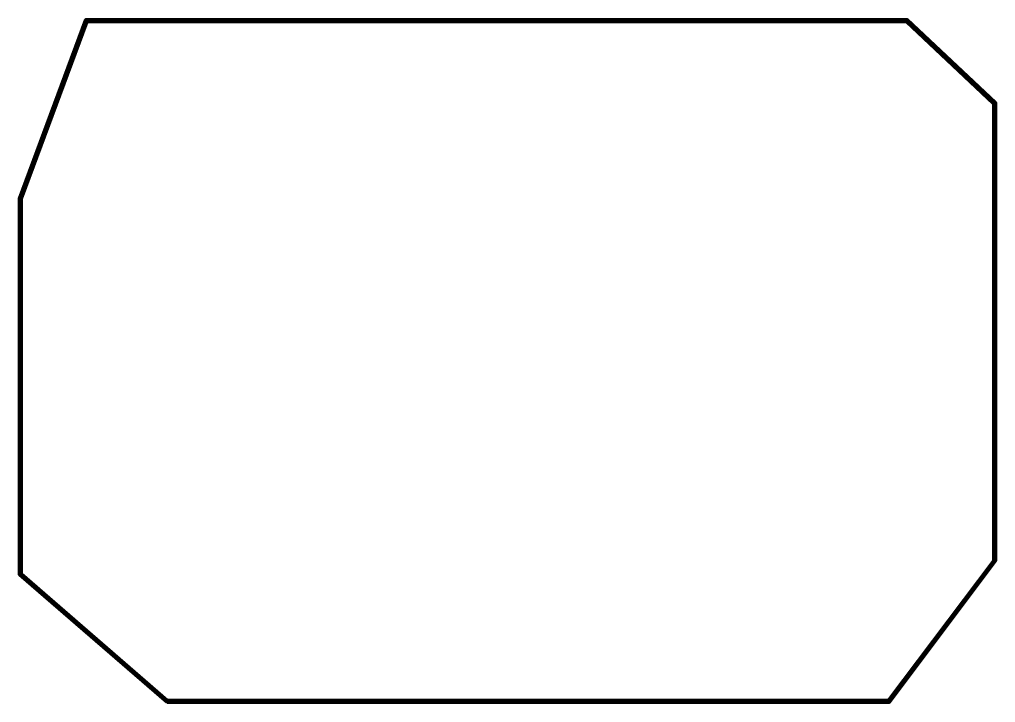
# Model space of a CAD drawing. Header units: millimetres. Extents: x 34.7 to 134.5, y -100.4 to -30.5.
import ezdxf

# ---------------------------------------------------------------- set-up
doc = ezdxf.new("R2010")
doc.units = ezdxf.units.MM
doc.header["$MEASUREMENT"] = 0
doc.layers.add('Calque 7', color=7, linetype='Continuous', lineweight=0)

msp = doc.modelspace()

# ---------------------------------------------------------------- linework, layer by layer
at = {"layer": 'Calque 7', "color": 250, "lineweight": 70, "true_color": 0x231f20}
for points in [[(49.787, -100.371), (34.683, -87.325), (34.683, -48.833), (41.451, -30.527), (125.496, -30.527), (134.521, -39.02), (134.521, -85.883), (123.654, -100.371)], [(49.787, -100.321), (34.733, -87.302), (34.733, -48.833), (41.486, -30.577), (125.476, -30.577), (134.471, -39.041), (134.471, -85.883), (123.629, -100.321)], [(49.787, -100.271), (34.783, -87.279), (34.783, -48.833), (41.521, -30.627), (125.456, -30.627), (134.421, -39.063), (134.421, -85.883), (123.605, -100.271)], [(49.787, -100.221), (34.833, -87.256), (34.833, -48.833), (41.555, -30.677), (125.436, -30.677), (134.371, -39.084), (134.371, -85.883), (123.58, -100.221)], [(123.555, -100.171), (49.787, -100.171), (34.883, -87.234), (34.883, -48.833), (41.59, -30.726), (125.416, -30.726), (134.322, -39.106), (134.322, -85.883)]]:
    msp.add_lwpolyline(points, close=True, dxfattribs=at)

doc.saveas('drawing.dxf')
